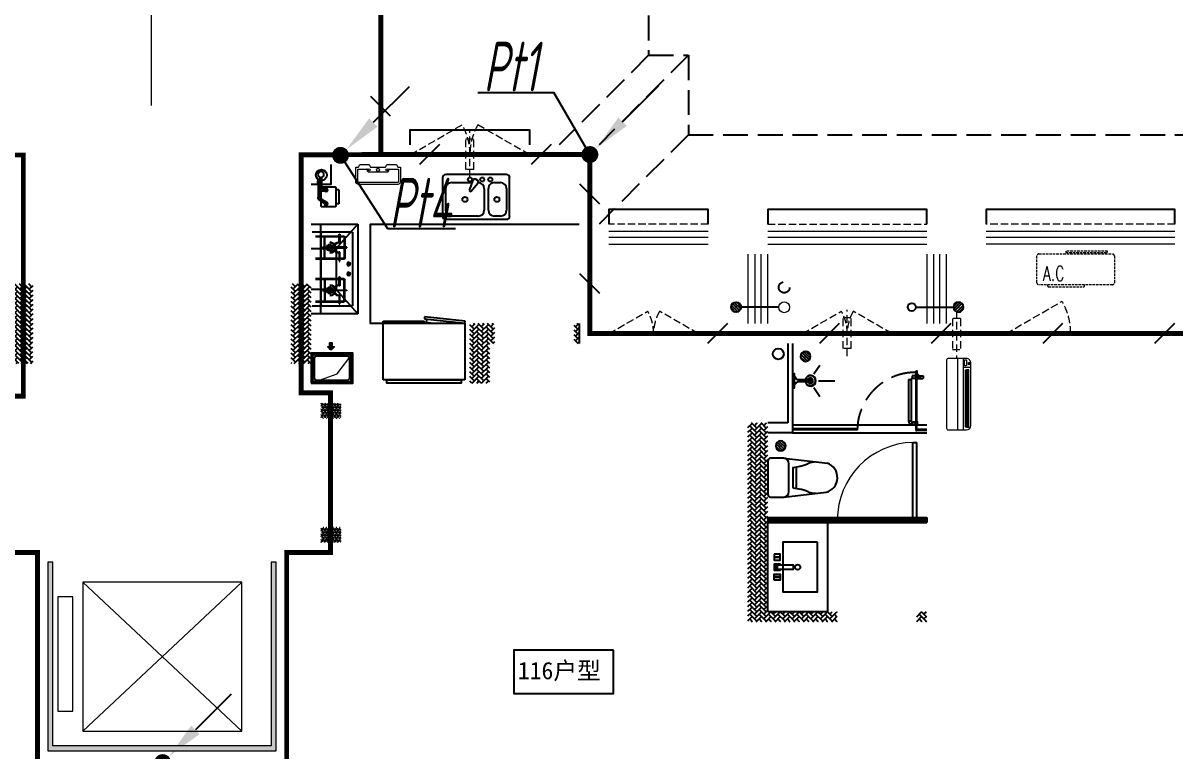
# Model space of a CAD drawing. Extents: x 2803505 to 5851001, y -1372902 to 24339.
# Drawn here: x 3764914 to 3776514, y -770862 to -763538 of the extents above; entities that cross this region are included whole.
import ezdxf
from ezdxf.enums import TextEntityAlignment as Align

# ---------------------------------------------------------------- set-up
doc = ezdxf.new("R2010")
doc.units = 0
doc.header["$LTSCALE"] = 1000
doc.header["$MEASUREMENT"] = 0
for name, pattern in [('CENTER2', [1.125, 0.75, -0.125, 0.125, -0.125]), ('DASH', [0.35, 0.25, -0.1]), ('HIDDEN', [0.375, 0.25, -0.125])]:
    doc.linetypes.add(name, pattern=pattern)
doc.layers.get('0').update_dxf_attribs({"linetype": 'CONTINUOUS'})
for name, color, linetype in [('!!电气', 1, 'CONTINUOUS'), ('AH-FURNITURE', 1, 'CONTINUOUS'), ('CURTWALL', 4, 'CONTINUOUS'), ('DIM-照明', 7, 'CONTINUOUS'), ('IP-bath&kitchen-JOHNSON', 4, 'CONTINUOUS'), ('LVTRY', 252, 'CONTINUOUS'), ('LWIRE', 4, 'CONTINUOUS'), ('P-bath&kitchen-JOHNSON', 4, 'CONTINUOUS'), ('SHTLN', 4, 'CONTINUOUS'), ('VPIPE-中水', 122, 'CONTINUOUS'), ('VPIPE-凝结', 150, 'CONTINUOUS'), ('VPIPE-雨水', 4, 'DASH'), ('WIRE-接地', 2, 'CONTINUOUS'), ('保温', 6, 'CONTINUOUS'), ('卫生间', 6, 'CONTINUOUS'), ('建筑-排气道', 252, 'CONTINUOUS'), ('看线', 185, 'CONTINUOUS')]:
    doc.layers.add(name, color=color, linetype=linetype)
for name, color, linetype, lineweight in [('3.5方案汇报，与郭总、侯月琴确定户型_t8$0$STAIR', 2, 'CONTINUOUS', 18), ('PUB_HATCH', 8, 'CONTINUOUS', 9), ('STAIR', 252, 'CONTINUOUS', 20), ('VPIPE-废水', 31, 'TG_F', 18), ('WINDOW', 146, 'CONTINUOUS', 20), ('填充', 251, 'CONTINUOUS', 5), ('平面-栏杆', 56, 'CONTINUOUS', 15), ('平面-看线', 252, 'CONTINUOUS', 15), ('平面-空调室内机', 176, 'CONTINUOUS', 9), ('平面-空调预留孔', 252, 'CONTINUOUS', 15), ('立面-洞口示意', 252, 'CONTINUOUS', 13)]:
    doc.layers.add(name, color=color, linetype=linetype, lineweight=lineweight)
doc.styles.add('_TCH_DIM', font='SIMPLEX', dxfattribs={"bigfont": 'GBCBIG'})
doc.styles.add('DIM_FONT', font='SIMPLEX', dxfattribs={"width": 0.7, "bigfont": 'GBCBIG'})
doc.styles.add('HZTXT', font='gbeitc.shx', dxfattribs={"width": 0.8, "height": 400, "bigfont": 'hztxt.shx'})
doc.styles.get("Standard").update_dxf_attribs({"font": 'gbenor.shx', "bigfont": 'gbcbig.shx'})
doc.styles.add('TG_LINETYPE', font='SIMPLEX', dxfattribs={"width": 0.8, "height": 3, "bigfont": 'HZTXT'})
doc.styles.add('黑体', font='simhei.ttf')
doc.linetypes.add('TG_F', pattern='A,2,-0.3,["F",TG_LINETYPE,S=0.1,R=0,X=-0.23,Y=-0.15],0', length=2.3)
pattern_1 = [(45, (0, 0), (0, 47.4157523), [100.584, -33.528]), (135, (23.708, 23.708), (3e-15, 47.4157523), [100.584, -33.528])]
pattern_2 = [(90, (0, 0), (-16.49778, 1e-15), [9.525, -19.05]), (210, (0, 0), (8.24889, -14.2874966), [9.525, -19.05]), (150, (6e-16, 9.525), (-8.24889, -14.2874966), [9.525, -19.05])]

# ---------------------------------------------------------------- blocks, each defined once
blk = doc.blocks.new('rtyg7uyhg')
at = {"layer": 'LVTRY'}
for p, q in [((194235, 45489), (193621, 45489)), ((193590, 45458), (193590, 45069)), ((193682, 45407), (193888, 45407)), ((193896, 45430), (193858, 45326)), ((193875, 45316), (193946, 45401)), ((193926, 45440), (193940, 45432)), ((194112, 45407), (194173, 45407)), ((194265, 45069), (194265, 45458)), ((193621, 45131), (193621, 45346)), ((193858, 45326), (193875, 45316)), ((194010, 45346), (194010, 45131)), ((194051, 45131), (194051, 45346)), ((194235, 45346), (194235, 45131)), ((193621, 45039), (194235, 45039)), ((193948, 45069), (193682, 45069)), ((194173, 45069), (194112, 45069))]:
    blk.add_line(p, q, dxfattribs=at)
for centre, radius in [((193866, 45438), 20.5), ((193989, 45438), 20.5), ((194071, 45438), 20.5), ((193815, 45238), 25.6), ((194137, 45238), 25.6)]:
    blk.add_circle(centre, radius, dxfattribs=at)
for centre, radius, start, end in [((193621, 45458), 30.7, 90, 180), ((194235, 45458), 30.7, 360, 90), ((193682, 45346), 61.4, 90, 180), ((193916, 45423), 20.5, 60, 159.4623), ((193930, 45414), 20.5, 320.5377, 60), ((193948, 45346), 61.4, 360, 90), ((194112, 45346), 61.4, 90, 180), ((194173, 45346), 61.4, 360, 90), ((193682, 45131), 61.4, 180, 270), ((193948, 45131), 61.4, 270, 360), ((194112, 45131), 61.4, 180, 270), ((194173, 45131), 61.4, 270, 360), ((193621, 45069), 30.7, 180, 270), ((194235, 45069), 30.7, 270, 360)]:
    blk.add_arc(centre, radius, start, end, dxfattribs=at)
at = {"layer": 'LVTRY', "style": 'DIM_FONT', "width": 0.8, "flags": 9}
for tag in ['YSIZE', 'XSIZE']:
    blk.add_attdef(tag, (193928, 45488), '', height=0.5, rotation=90, dxfattribs=at)
blk = doc.blocks.new('A$C60D053AF')
at = {"layer": 'AH-FURNITURE', "color": 8}
for p, q in [((233, -90), (128, -90)), ((233, -110), (128, -110)), ((193, -71), (328, -71)), ((193, -91), (328, -91)), ((342, -97), (370, -143)), ((356, -83), (384, -129)), ((245, -129), (245, -122)), ((265, -129), (265, -122)), ((255, -281), (255, -251)), ((255, -281), (393, -281)), ((393, -281), (393, -251))]:
    blk.add_line(p, q, dxfattribs=at)
for points in [[(170, -68, 1), (170, -94), (193, -94), (193, -68)], [(234, -251), (414, -251, 0.414214), (424, -241), (424, -111, 0.414214), (414, -101), (234, -101, 0.414214), (224, -111), (224, -241, 0.414214)], [(268, -122), (268, -107, 0.414214), (248, -87), (233, -87), (233, -113), (242, -113), (242, -122)], [(242, -152, 1), (268, -152), (268, -129), (242, -129)], [(384, -161, 1), (402, -143), (386, -127), (368, -145)]]:
    blk.add_lwpolyline(points, format="xyb", close=True, dxfattribs=at)
for centre, radius in [((100, -100), 30), ((255, -152), 15), ((255, -152), 10), ((393, -152), 15), ((393, -152), 10)]:
    blk.add_circle(centre, radius, dxfattribs=at)
for radius in [40, 20]:
    blk.add_arc((328, -111), radius, 45, 90, dxfattribs=at)
blk = doc.blocks.new('A-Kitchen-7')
at = {"layer": 'LVTRY'}
for p, q in [((-519, 780), (-7, 834)), ((-515, 756), (-519, 780)), ((-4, 811), (-515, 756)), ((515, 756), (-515, 756)), ((-515, 756), (-515, 40)), ((-486, 761), (-485, 756)), ((-29, 767), (-112, 756)), ((-29, 767), (-35, 806)), ((-7, 834), (-4, 811)), ((515, 780), (0, 780)), ((0, 756), (0, 780)), ((515, 756), (515, 780)), ((515, 40), (515, 756)), ((-515, 40), (515, 40))]:
    blk.add_line(p, q, dxfattribs=at)
blk.add_lwpolyline([(-469, 40), (-469, 0), (469, 0), (469, 40)], close=True, dxfattribs=at)
blk = doc.blocks.new('FRSDFDGDGDRGDR')
at = {"layer": '平面-空调预留孔', "color": 252}
for p, q in [((699612, 775044), (699612, 775441)), ((699619, 775448), (699746, 775448)), ((699727, 775349), (699740, 775349)), ((699746, 775448), (699746, 775355)), ((699720, 775342), (699720, 775143)), ((699727, 775136), (699740, 775136)), ((699746, 775130), (699746, 775037)), ((699746, 775037), (699619, 775037))]:
    blk.add_line(p, q, dxfattribs=at)
blk.add_lwpolyline([(699766, 775167), (699793, 775154), (699793, 775057), (699766, 775044), (699766, 775018), (699619, 775018, -0.414214), (699593, 775044), (699593, 775441, -0.414214), (699619, 775468), (699766, 775468), (699766, 775441), (699793, 775428), (699793, 775332), (699766, 775318)], format="xyb", close=True, dxfattribs=at)
for centre, radius in [((699740, 775243), 15.8), ((699740, 775332), 10.6), ((699740, 775154), 10.6)]:
    blk.add_circle(centre, radius, dxfattribs=at)
for centre, start, end in [((699619, 775441), 90, 180), ((699727, 775342), 90, 180), ((699740, 775355), 270, 360), ((699727, 775143), 180, 270), ((699740, 775130), 0, 90), ((699619, 775044), 180, 270)]:
    blk.add_arc(centre, 6.6, start, end, dxfattribs=at)
blk = doc.blocks.new('*U153')
h = blk.add_hatch(color=5)
h.set_gradient(color1=(0, 0, 255), rotation=180, tint=1)
h.paths.add_polyline_path([(0, 0), (-6.35, -6.35), (-6.35, -2.159), (-15, -2.159), (-15, 2.159), (-6.35, 2.159), (-6.35, 6.35)])
at = {"color": 0, "linetype": 'Continuous'}
blk.add_lwpolyline([(0, 0), (-6.35, -6.35), (-6.35, -2.159), (-15, -2.159), (-15, 2.159), (-6.35, 2.159), (-6.35, 6.35)], close=True, dxfattribs=at)
blk = doc.blocks.new('GDGDRGDRGRD')
at = {"layer": 'PUB_HATCH'}
blk.add_hatch(color=252, dxfattribs=at).paths.add_polyline_path([(430320, 370174), (430320, 370444), (430180, 370444), (430180, 370429), (430285, 370429), (430305, 370409), (430305, 370209), (430285, 370189), (429965, 370189), (429945, 370209), (429945, 370409), (429965, 370429), (430070, 370429), (430070, 370444), (429930, 370444), (429930, 370174)])
at = {"layer": 'LVTRY', "color": 251}
for p, q in [((430081, 371515), (429865, 371758)), ((430335, 371758), (429865, 371758)), ((429865, 371758), (429865, 370858)), ((430235, 370858), (430235, 371758)), ((430335, 371515), (430081, 371515)), ((430081, 371515), (430081, 371100)), ((429865, 370858), (430081, 371100)), ((430081, 371100), (430335, 371100)), ((429865, 370858), (430335, 370858))]:
    blk.add_line(p, q, dxfattribs=at)
at = {"layer": 'LVTRY'}
for p, q in [((429915, 370948), (429915, 371668)), ((429925, 371678), (430325, 371678)), ((430235, 371668), (430235, 370948)), ((429995, 371628), (429995, 371418)), ((430000, 371628), (430000, 371418)), ((430290, 371638), (430005, 371638)), ((430290, 371633), (430005, 371633)), ((430045, 371658), (430045, 371568)), ((430050, 371658), (430045, 371658)), ((430045, 371568), (430050, 371568)), ((430050, 371568), (430050, 371658)), ((430195, 371418), (430195, 371628)), ((430200, 371418), (430200, 371628)), ((429975, 371526), (430102, 371526)), ((429975, 371521), (429975, 371526)), ((430102, 371521), (429975, 371521)), ((430045, 371388), (430045, 371478)), ((430045, 371478), (430050, 371478)), ((430050, 371478), (430050, 371388)), ((430220, 371526), (430092, 371526)), ((430092, 371526), (430092, 371521)), ((430092, 371521), (430220, 371521)), ((430102, 371526), (430102, 371521)), ((430220, 371521), (430220, 371526)), ((430235, 371100), (430235, 371515)), ((429935, 371358), (429974, 371358)), ((429955, 371339), (429955, 371378)), ((430005, 371413), (430290, 371413)), ((430005, 371408), (430290, 371408)), ((430050, 371388), (430045, 371388)), ((429935, 371258), (429974, 371258)), ((429955, 371239), (429955, 371278)), ((430005, 371208), (430290, 371208)), ((430005, 371203), (430290, 371203)), ((430045, 371228), (430045, 371138)), ((430050, 371228), (430045, 371228)), ((430050, 371138), (430050, 371228)), ((430102, 371096), (429975, 371096)), ((429975, 371096), (429975, 371091)), ((429975, 371091), (430102, 371091)), ((429995, 370988), (429995, 371198)), ((430000, 370988), (430000, 371198)), ((430045, 371138), (430050, 371138)), ((430092, 371091), (430092, 371096)), ((430092, 371096), (430220, 371096)), ((430220, 371091), (430092, 371091)), ((430102, 371091), (430102, 371096)), ((430195, 371198), (430195, 370988)), ((430200, 371198), (430200, 370988)), ((430220, 371096), (430220, 371091)), ((430290, 370983), (430005, 370983)), ((430290, 370978), (430005, 370978)), ((430045, 370958), (430045, 371048)), ((430045, 371048), (430050, 371048)), ((430050, 371048), (430050, 370958)), ((430325, 370938), (429925, 370938)), ((430050, 370958), (430045, 370958))]:
    blk.add_line(p, q, dxfattribs=at)
at = {"layer": 'LVTRY', "color": 252}
for p, q in [((430070, 370429), (430070, 370444)), ((430180, 370429), (430180, 370444))]:
    blk.add_line(p, q, dxfattribs=at)
at = {"layer": 'LVTRY'}
blk.add_lwpolyline([(429609, 370758), (429735, 370758), (429735, 371758), (427635, 371758)], dxfattribs=at)
at = {"layer": 'LVTRY', "color": 252}
for points in [[(430335, 370159), (429915, 370159), (429915, 370459), (430335, 370459)], [(430320, 370174), (429930, 370174), (429930, 370444), (430320, 370444)], [(429965, 370429), (430285, 370429), (430305, 370409), (430305, 370209), (430285, 370189), (429965, 370189), (429945, 370209), (429945, 370409), (429965, 370429)]]:
    blk.add_lwpolyline(points, close=True, dxfattribs=at)
at = {"layer": 'LVTRY'}
for centre, radius in [((430147, 371523), 29.7), ((430147, 371523), 11.7), ((429955, 371358), 17), ((429955, 371258), 17), ((430147, 371093), 29.7), ((430147, 371093), 11.7)]:
    blk.add_circle(centre, radius, dxfattribs=at)
for centre, radius, start, end in [((429925, 371668), 10, 90, 180), ((430225, 371668), 10, 0, 90), ((430005, 371628), 10, 90, 180), ((430005, 371628), 5, 90, 180), ((430047, 371523), 56.7, 2.2742, 87.7258), ((430047, 371523), 52.2, 2.4704, 87.5296), ((430147, 371523), 56.7, 92.2742, 177.7258), ((430147, 371523), 52.2, 92.4704, 177.5296), ((430190, 371628), 10, 0, 90), ((430190, 371628), 5, 0, 90), ((430047, 371523), 56.7, 272.2742, 357.7258), ((430047, 371523), 52.2, 272.4704, 357.5296), ((430147, 371523), 56.7, 182.2742, 267.7258), ((430147, 371523), 52.2, 182.4704, 267.5296), ((430005, 371418), 10, 180, 270), ((430005, 371418), 5, 180, 270), ((430190, 371418), 5, 270, 0), ((430190, 371418), 10, 270, 0), ((430005, 371198), 10, 90, 180), ((430005, 371198), 5, 90, 180), ((430190, 371198), 10, 0, 90), ((430190, 371198), 5, 0, 90), ((430047, 371093), 56.7, 2.2742, 87.7258), ((430047, 371093), 52.2, 2.4704, 87.5296), ((430047, 371093), 56.7, 272.2742, 357.7258), ((430047, 371093), 52.2, 272.4704, 357.5296), ((430147, 371093), 56.7, 92.2742, 177.7258), ((430147, 371093), 56.7, 182.2742, 267.7258), ((430147, 371093), 52.2, 92.4704, 177.5296), ((430147, 371093), 52.2, 182.4704, 267.5296), ((430005, 370988), 10, 180, 270), ((430005, 370988), 5, 180, 270), ((430190, 370988), 5, 270, 0), ((430190, 370988), 10, 270, 0), ((429925, 370948), 10, 180, 270), ((430225, 370948), 10, 270, 0)]:
    blk.add_arc(centre, radius, start, end, dxfattribs=at)
at = {"layer": '立面-洞口示意', "color": 252}
blk.add_lwpolyline([(430335, 370159), (430071, 370253), (429915, 370459)], dxfattribs=at)
at = {"xscale": -1}
blk.add_blockref('rtyg7uyhg', (622600, 326770), dxfattribs=at)
at = {"xscale": -1, "rotation": 270}
blk.add_blockref('FRSDFDGDGDRGDR', (-345583, -327434), dxfattribs=at)
at = {"rotation": 270}
blk.add_blockref('A$C60D053AF', (430335, 372358), dxfattribs=at)
at = {"layer": 'LVTRY', "color": 1, "extrusion": (0, 0, -1), "xscale": -0.7999999999883585, "yscale": 0.7999999999883585, "zscale": -0.7999999999883585}
blk.add_blockref('A-Kitchen-7', (-429197, 370159), dxfattribs=at)
at = {"layer": '建筑-排气道', "xscale": -5, "yscale": 5, "zscale": 5, "rotation": 90}
blk.add_blockref('*U153', (430135, 370491), dxfattribs=at)
blk = doc.blocks.new('GDFGDGRD')
at = {"layer": '保温', "linetype": 'ByBlock', "ltscale": 10}
h = blk.add_hatch(dxfattribs=at)
h.set_pattern_fill('AR-HBONE', color=251, scale=55)
h.set_pattern_definition(pattern_1)
h.paths.add_polyline_path([(431617, 372624), (431817, 372624), (431817, 373424), (431617, 373424)])
h = blk.add_hatch(dxfattribs=at)
h.set_pattern_fill('AR-HBONE', color=251, scale=55)
h.set_pattern_definition(pattern_1)
h.paths.add_polyline_path([(434617, 372624), (434417, 372624), (434416, 373424), (434616, 373424)])
h = blk.add_hatch(dxfattribs=at)
h.set_pattern_fill('AR-HBONE', color=251, scale=55)
h.set_pattern_definition(pattern_1)
h.paths.add_polyline_path([(428967, 372824), (428967, 373024), (428917, 373024), (428917, 372824)])
h = blk.add_hatch(dxfattribs=at)
h.set_pattern_fill('AR-HBONE', color=251, scale=55)
h.set_pattern_definition(pattern_1)
h.paths.add_polyline_path([(429817, 372824), (429817, 373024), (429767, 373024), (429767, 372824)])
h = blk.add_hatch(dxfattribs=at)
h.set_pattern_fill('AR-HBONE', color=251, scale=55)
h.set_pattern_definition(pattern_1)
h.paths.add_polyline_path([(430018, 372424), (430017, 373024), (429817, 373024), (429818, 372424)])
at = {"layer": '保温', "linetype": 'Continuous', "ltscale": 10}
h = blk.add_hatch(dxfattribs=at)
h.set_pattern_fill('HEX', color=251, scale=10, angle=90, style=0)
h.set_pattern_definition(pattern_2)
h.paths.add_polyline_path([(431317, 372074), (431517, 372074), (431517, 372224), (431317, 372224)])
at = {"layer": '保温', "linetype": 'ByBlock', "ltscale": 10}
h = blk.add_hatch(dxfattribs=at)
h.set_pattern_fill('AR-HBONE', color=251, scale=55)
h.set_pattern_definition(pattern_1)
h.paths.add_polyline_path([(427217, 370024), (427217, 372024), (427017, 372024), (427017, 370024)])
at = {"layer": '保温', "linetype": 'Continuous', "ltscale": 10}
h = blk.add_hatch(dxfattribs=at)
h.set_pattern_fill('HEX', color=251, scale=10, angle=90, style=0)
h.set_pattern_definition(pattern_2)
h.paths.add_polyline_path([(431317, 370824), (431517, 370824), (431517, 370974), (431317, 370974)])
at = {"layer": '保温', "linetype": 'ByBlock', "ltscale": 10}
h = blk.add_hatch(dxfattribs=at)
h.set_pattern_fill('AR-HBONE', color=251, scale=55)
h.set_pattern_definition(pattern_1)
h.paths.add_polyline_path([(425517, 370024), (425517, 370124), (425417, 370124), (425417, 370024)])
h = blk.add_hatch(dxfattribs=at)
h.set_pattern_fill('AR-HBONE', color=251, scale=55)
h.set_pattern_definition(pattern_1)
h.paths.add_polyline_path([(427017, 370024), (427017, 370124), (426317, 370124), (426317, 370024)])
at = {"layer": '保温', "color": 251, "linetype": 'ByBlock', "ltscale": 10}
blk.add_line((428917, 373024), (428917, 372824), dxfattribs=at)
blk = doc.blocks.new('A$C001338C2')
at = {"color": 8}
for p, q in [((845, 304), (55, 304)), ((109, 215), (109, 304)), ((0, 249), (0, 22)), ((900, 22), (900, 249)), ((22, 0), (878, 0))]:
    blk.add_line(p, q, dxfattribs=at)
at = {"color": 8, "lineweight": 5}
for p, q in [((900, 215), (0, 215)), ((865, 279), (144, 279)), ((144, 279), (144, 266)), ((387, 279), (144, 279)), ((144, 279), (144, 253)), ((144, 266), (865, 266)), ((144, 240), (144, 253)), ((144, 253), (865, 253)), ((865, 240), (144, 240)), ((387, 240), (387, 279)), ((622, 240), (387, 240)), ((865, 279), (622, 279)), ((622, 279), (622, 240)), ((865, 253), (865, 279)), ((865, 266), (865, 240)), ((900, 143), (0, 143))]:
    blk.add_line(p, q, dxfattribs=at)
at = {"color": 8}
for points in [[(89, 226), (22, 226, -0.414214), (17, 232), (17, 243, -0.414214), (22, 249), (89, 249, -0.414214), (95, 243), (95, 232, -0.414214)], [(73, 275), (57, 275, -0.414214), (51, 281), (51, 283, -0.414214), (57, 289), (73, 289, -0.414214), (79, 283), (79, 281, -0.414214)]]:
    blk.add_lwpolyline(points, format="xyb", close=True, dxfattribs=at)
for centre, radius, start, end in [((55, 249), 55, 90, 180), ((845, 249), 55, 360, 90), ((22, 22), 22, 180, 270), ((878, 22), 22, 270, 360)]:
    blk.add_arc(centre, radius, start, end, dxfattribs=at)
blk = doc.blocks.new('dongkong')
at = {"layer": '平面-空调预留孔', "color": 8, "linetype": 'HIDDEN', "ltscale": 0.3}
for p, q in [((-603796, 210900), (-603796, 210431)), ((-603836, 210821), (-603836, 210511)), ((-603836, 210821), (-603756, 210821)), ((-603756, 210821), (-603756, 210511))]:
    blk.add_line(p, q, dxfattribs=at)
blk.add_lwpolyline([(-603756, 210511), (-603836, 210511)], dxfattribs=at)
blk = doc.blocks.new('$lvtry$00000171')
for p, q in [((-74, 11), (-11, 74)), ((-70, -27), (27, 70)), ((-53, -53), (53, 53)), ((-27, -70), (70, 27)), ((11, -74), (74, -11))]:
    blk.add_line(p, q)
blk.add_circle((0, 0), 75)
blk.add_point((0, 0))
blk = doc.blocks.new('DSGDFGF')
blk.add_hatch(color=252).paths.add_polyline_path([(677792, 343576), (677791, 343579), (677783, 343575), (677784, 343572)])
at = {"color": 252}
for p, q in [((677781, 343575), (677793, 343580)), ((677782, 343575), (677782, 343575)), ((677782, 343575), (677784, 343572)), ((677793, 343568), (677782, 343568)), ((677793, 343567), (677782, 343567)), ((677782, 343567), (677782, 343547)), ((677782, 343559), (677784, 343558)), ((677784, 343558), (677782, 343558)), ((677784, 343572), (677793, 343576)), ((677787, 343578), (677787, 343539)), ((677791, 343579), (677793, 343580)), ((677791, 343579), (677793, 343576)), ((677793, 343559), (677791, 343558)), ((677791, 343558), (677793, 343558)), ((677792, 343567), (677792, 343545)), ((676415, 342776), (676373, 342818)), ((676441, 342779), (676376, 342844)), ((676458, 342790), (676387, 342861)), ((676469, 342807), (676404, 342872)), ((676472, 342832), (676429, 342875)), ((677752, 342860), (677792, 342860)), ((677752, 342080), (677752, 342860)), ((677792, 342080), (677792, 342860)), ((676292, 342675), (676292, 342335)), ((676452, 342700), (676317, 342700)), ((676452, 342700), (676892, 342650)), ((676505, 342363), (676505, 342647)), ((676544, 342608), (676622, 342622)), ((676544, 342608), (676544, 342402)), ((676576, 342614), (676576, 342396)), ((676452, 342310), (676879, 342359)), ((676544, 342402), (676622, 342388)), ((676317, 342310), (676452, 342310)), ((677792, 342080), (677752, 342080))]:
    blk.add_line(p, q, dxfattribs=at)
for points in [[(676792, 341855), (676442, 341855), (676442, 341356), (676792, 341356)], [(676357, 341735), (676357, 341675), (676417, 341675), (676417, 341735)], [(676412, 341708), (676412, 341702), (676362, 341702), (676362, 341708)], [(676387, 341585), (676387, 341625), (676367, 341625), (676367, 341585)], [(676387, 341625), (676387, 341585), (676552, 341585), (676552, 341625)], [(676357, 341475), (676357, 341535), (676417, 341535), (676417, 341475)], [(676412, 341502), (676412, 341508), (676362, 341508), (676362, 341502)]]:
    blk.add_lwpolyline(points, close=True, dxfattribs=at)
blk.add_lwpolyline([(676417, 341625), (676417, 341635), (676357, 341635), (676357, 341575), (676417, 341575), (676417, 341585)], dxfattribs=at)
blk.add_circle((676593, 341605), 26, dxfattribs=at)
for centre, radius, start, end in [((677781, 343574), 1, 111.5266, 175.7652), ((677801, 343574), 20.5, 177.9915, 196.9003), ((677793, 343562), 13.5, 155.1524, 208.9779), ((677782, 343574), 0.5, 112.733, 178.0542), ((677801, 343574), 19.5, 177.4658, 196.2484), ((677796, 343562), 14.6, 161.8973, 193.7147), ((677791, 343560), 9.42, 188.0154, 204.2283), ((677782, 343556), 0.5, 208.9779, 24.2283), ((677816, 343571), 24, 160.7609, 187.0487), ((677781, 343561), 11.7, 335.4186, 349.5177), ((677792, 343555), 0.5, 155.4186, 330.1502), ((677793, 343579), 0.5, 340.7609, 112.533), ((677793, 343579), 1.17, 340.0401, 112.533), ((677814, 343571), 20.6, 160.0401, 190.8473), ((677781, 343562), 13.4, 330.1502, 25.0815), ((677781, 343562), 12.4, 343.9451, 21.3478), ((676317, 342675), 25, 90, 180), ((676452, 342647), 53.3, 0, 90), ((676566, 342910), 294, 278.5172, 296.4631), ((676779, 342439), 224, 90, 111.4798), ((676840, 342506), 153, 285.0773, 70.1181), ((676317, 342335), 25, 180, 270), ((676452, 342363), 53.3, 270, 0), ((676566, 342100), 294, 63.5369, 81.4828), ((676779, 342572), 224, 248.5202, 270)]:
    blk.add_arc(centre, radius, start, end, dxfattribs=at)
at = {"color": 252, "lineweight": 13}
blk.add_arc((677772, 342080), 780, 91.4693, 180, dxfattribs=at)
at = {"color": 252, "extrusion": (0, 0, -1)}
blk.add_ellipse((676422, 342825), major_axis=(-35.4, 35.4), ratio=1, start_param=5.497787, end_param=11.780972, dxfattribs=at)
at = {"color": 252}
blk.add_open_spline([(677782, 343547), (677783, 343546), (677785, 343545), (677788, 343549), (677791, 343547), (677792, 343545)], degree=3, knots=[0, 0, 0, 0, 3.066329, 6.218313, 11.124135, 11.124135, 11.124135, 11.124135], dxfattribs=at)
blk.add_point((676422, 342825), dxfattribs=at)
at = {"layer": 'CURTWALL', "color": 252}
for p, q in [((676292, 342105), (677892, 342105)), ((676292, 342105), (676292, 342055)), ((676292, 342089), (677892, 342089)), ((677892, 342105), (677892, 342055)), ((676292, 342072), (677892, 342072)), ((676292, 342055), (677892, 342055))]:
    blk.add_line(p, q, dxfattribs=at)
at = {"layer": 'IP-bath&kitchen-JOHNSON', "color": 252}
for p, q in [((676492, 343855), (676492, 343055)), ((676542, 343855), (676542, 342955)), ((676755, 343549), (676817, 343638)), ((676542, 343554), (676542, 343407)), ((676716, 343491), (676592, 343491)), ((676804, 343480), (676967, 343480)), ((676716, 343470), (676592, 343470)), ((676756, 343412), (676817, 343323)), ((676492, 343055), (676292, 343055)), ((676542, 343035), (677892, 343035)), ((676542, 342955), (676292, 342955)), ((676542, 343000), (677192, 343000)), ((676542, 342990), (677192, 342990)), ((676542, 342955), (677892, 342955)), ((677192, 342990), (677192, 343000)), ((677892, 342990), (677792, 342990)), ((677792, 342980), (677792, 342990)), ((677892, 342980), (677792, 342980))]:
    blk.add_line(p, q, dxfattribs=at)
blk.add_lwpolyline([(676542, 343554), (676558, 343554), (676558, 343407), (676542, 343407)], dxfattribs=at)
for points in [[(676573, 343507, 0.364142), (676558, 343518, 0.020495)], [(676592, 343491, -0.21439), (676573, 343507, -7.649644)], [(676573, 343454, -0.364142), (676558, 343443, -0.020495)], [(676592, 343470, 0.214893), (676573, 343454, 7.649644)]]:
    blk.add_lwpolyline(points, format="xyb", dxfattribs=at)
blk.add_arc((676716, 343480), 10.5, 270.0085, 90.0085, dxfattribs=at)
for centre, major_axis, ratio, start_param, end_param in [((676724, 343480), (0, 53.6), 0.987577, 1.76809, 7.656688), ((676721, 343480), (0, -51), 0.990052, -1.36297, 4.504563), ((676720, 343480), (0, -26.8), 0.994812, -1.167677, 4.309269), ((676707, 343493), (-1.43, 0), 0.85, 4.712389, 10.995574), ((676732, 343493), (-1.43, 0), 0.85, 4.712389, 10.995574), ((676707, 343468), (-1.43, 0), 0.85, -1.570796, 4.712389), ((676732, 343468), (-1.43, 0), 0.85, 4.712389, 10.995574)]:
    blk.add_ellipse(centre, major_axis=major_axis, ratio=ratio, start_param=start_param, end_param=end_param, dxfattribs=at)
at = {"layer": 'LVTRY', "color": 252}
for p, q in [((676292, 341155), (676292, 342055)), ((676292, 342055), (676892, 342055)), ((676892, 342055), (676892, 341155)), ((676892, 341155), (676292, 341155))]:
    blk.add_line(p, q, dxfattribs=at)
at = {"layer": 'P-bath&kitchen-JOHNSON', "color": 252}
for p, q in [((677709, 343494), (677709, 343078)), ((677709, 343494), (677735, 343494)), ((677735, 343494), (677735, 343078)), ((677745, 343529), (677745, 343504)), ((677777, 343529), (677745, 343529)), ((677777, 343504), (677745, 343504)), ((677792, 343567), (677782, 343567)), ((677782, 343567), (677782, 342980)), ((677782, 343542), (677789, 343542)), ((677782, 343512), (677782, 343542)), ((677782, 343512), (677789, 343512)), ((677785, 343542), (677787, 343540)), ((677785, 343523), (677785, 343542)), ((677785, 343531), (677785, 343512)), ((677785, 343512), (677787, 343515)), ((677787, 343525), (677787, 343540)), ((677787, 343525), (677787, 343515)), ((677789, 343542), (677790, 343541)), ((677789, 343540), (677789, 343542)), ((677789, 343515), (677789, 343512)), ((677789, 343512), (677790, 343514)), ((677790, 343540), (677790, 343541)), ((677790, 343515), (677790, 343514)), ((677792, 342980), (677792, 343567)), ((677799, 343529), (677853, 343529)), ((677799, 343504), (677853, 343504)), ((677804, 343542), (677807, 343542)), ((677804, 343542), (677804, 343512)), ((677804, 343512), (677807, 343512)), ((677807, 343542), (677809, 343540)), ((677807, 343542), (677807, 343525)), ((677807, 343512), (677807, 343530)), ((677807, 343512), (677809, 343515)), ((677809, 343515), (677809, 343540)), ((677830, 343504), (677830, 343529)), ((677709, 343078), (677735, 343078)), ((677745, 343042), (677745, 343068)), ((677745, 343068), (677777, 343068)), ((677745, 343042), (677777, 343042)), ((677779, 343070), (677777, 343068)), ((677777, 343068), (677777, 343042)), ((677779, 343040), (677777, 343042)), ((677779, 343070), (677779, 343040)), ((677782, 343070), (677779, 343070)), ((677782, 343040), (677779, 343040)), ((677782, 343070), (677782, 343040)), ((677793, 343070), (677796, 343070)), ((677793, 343040), (677793, 343070)), ((677793, 343040), (677796, 343040)), ((677796, 343040), (677796, 343070)), ((677796, 343070), (677798, 343068)), ((677798, 343042), (677798, 343068)), ((677782, 342980), (677792, 342980))]:
    blk.add_line(p, q, dxfattribs=at)
at = {"layer": 'P-bath&kitchen-JOHNSON', "color": 252, "linetype": 'DASH'}
blk.add_arc((677779, 342978), 586, 89.7967, 179.3922, dxfattribs=at)
at = {"layer": 'P-bath&kitchen-JOHNSON', "color": 252}
blk.add_arc((677845, 343517), 15.3, 304.053, 55.9616, dxfattribs=at)
for centre, major_axis, start_param, end_param in [((677745, 343494), (0, 10.4), 0, 1.570796), ((677745, 343078), (0, 35.7), 1.570796, 3.141593), ((677745, 343078), (0, 10.4), 1.570796, 3.141593)]:
    blk.add_ellipse(centre, major_axis=major_axis, ratio=1, start_param=start_param, end_param=end_param, dxfattribs=at)
at = {"layer": 'LVTRY', "color": 252, "xscale": -0.6666666667107826, "yscale": 0.6666666667107826}
blk.add_blockref('$lvtry$00000171', (676672, 343725), dxfattribs=at)
blk = doc.blocks.new('A$C148B7D8E')
at = {"layer": '卫生间', "color": 252, "linetype": 'DASH'}
for p, q in [((7300, 10800), (8200, 9900)), ((7700, 10800), (8600, 9900)), ((7300, 10000), (8200, 9100))]:
    blk.add_line(p, q, dxfattribs=at)
blk.add_lwpolyline([(16100, 14000), (16100, 15400), (7700, 15400), (7700, 10800), (7300, 10800), (7300, 10000), (900, 10000), (900, 9000), (-900, 9000), (-900, -900), (1750, -900), (1750, -2100), (23450, -2100), (23450, -900), (25100, -900)], dxfattribs=at)
blk = doc.blocks.new('rtyryrtyeeretee')
at = {"layer": '平面-空调预留孔', "color": 252, "linetype": 'DASH', "ltscale": 0.1}
for p, q in [((669749, 343882), (669749, 343872)), ((669759, 343862), (670112, 343862)), ((670122, 343872), (670122, 343882))]:
    blk.add_line(p, q, dxfattribs=at)
blk.add_lwpolyline([(670402, 343882), (669662, 343882, -0.414214), (669642, 343902), (669642, 344172, -0.414214), (669662, 344192), (670402, 344192, -0.414214), (670422, 344172), (670422, 343902, -0.414214)], format="xyb", close=True, dxfattribs=at)
blk.add_lwpolyline([(670353, 344221), (669933, 344221), (669933, 344206), (670353, 344206)], close=True, dxfattribs=at)
for centre, start, end in [((669759, 343872), 180, 270), ((670112, 343872), 270, 0)]:
    blk.add_arc(centre, 10, start, end, dxfattribs=at)
at = {"layer": '平面-空调预留孔', "color": 252, "linetype": 'DASH', "ltscale": 0.1, "style": '_TCH_DIM', "width": 0.705882}
blk.add_text('A.C', height=146.9, dxfattribs=at).set_placement((669701, 343922))
blk = doc.blocks.new('A$C66B635E3')
at = {"layer": '填充'}
h = blk.add_hatch(dxfattribs=at)
h.set_pattern_fill('隔热材料02', color=252, scale=100, style=0)
h.set_pattern_definition([(0, (-1161708.397, -603838.63), (0, 50), []), (0, (-1161708.397, -603821.964), (0, 50), []), (270, (-1161664.656, -603813.333), (50, -9e-15), [5.01775, -44.98225]), (270, (-1161702.115, -603813.333), (50, -9e-15), [5.01775, -44.98225]), (90, (-1161676.603, -603847.26), (-50, 3e-15), [5.01775, -44.98225]), (90, (-1161690.17, -603847.26), (-50, 3e-15), [5.01775, -44.98225]), (180, (-1161658.373, -603855.3), (-6e-15, -50), [50.02425, 0.02425]), (135, (-1161672.33, -603852.79), (3e-15, 49.99987405), [4.268, -66.44275]), (116.56505, (-1161625.348, -603849.77), (0.00011283, 49.99993342), [2.805, -108.9985]), (116.56505, (-1161675.348, -603849.77), (0.00011283, 49.99993342), [2.805, -108.9985]), (153.43495, (-1161617.313, -603855.298), (-0.0001128, 49.9999334), [5.61, -106.1935]), (153.43495, (-1161667.313, -603855.298), (-0.0001128, 49.9999334), [5.61, -106.1935]), (63.43495, (-1161626.603, -603842.244), (-0.00011283, 49.99993342), [26.714, -85.0895]), (63.43495, (-1161676.603, -603842.244), (-0.00011283, 49.99993342), [26.714, -85.0895]), (116.56505, (-1161614.656, -603813.333), (0.00011283, 49.99993342), [2.805, -108.9985]), (116.56505, (-1161664.656, -603813.333), (0.00011283, 49.99993342), [2.805, -108.9985]), (135, (-1161665.91, -603810.824), (3e-15, 49.99987405), [4.268, -66.44275]), (153.43495, (-1161618.93, -603807.806), (-0.0001128, 49.9999334), [5.61, -106.1935]), (153.43495, (-1161668.93, -603807.806), (-0.0001128, 49.9999334), [5.61, -106.1935]), (45, (-1161700.86, -603810.824), (0, 49.99987405), [4.268, -66.44275]), (63.43495, (-1161652.115, -603813.333), (-0.00011283, 49.99993342), [2.805, -108.9985]), (63.43495, (-1161702.115, -603813.333), (-0.00011283, 49.99993342), [2.805, -108.9985]), (26.56505, (-1161647.842, -603807.806), (0.0001128, 49.9999334), [5.61, -106.1935]), (26.56505, (-1161697.842, -603807.806), (0.0001128, 49.9999334), [5.61, -106.1935]), (116.56505, (-1161640.168, -603842.244), (0.00011283, 49.99993342), [26.714, -85.0895]), (116.56505, (-1161690.168, -603842.244), (0.00011283, 49.99993342), [26.714, -85.0895]), (45, (-1161694.44, -603852.79), (0, 49.99987405), [4.268, -66.44275]), (63.43495, (-1161641.422, -603849.77), (-0.00011283, 49.99993342), [2.805, -108.9985]), (63.43495, (-1161691.422, -603849.77), (-0.00011283, 49.99993342), [2.805, -108.9985]), (26.56505, (-1161649.46, -603855.298), (0.0001128, 49.9999334), [5.61, -106.1935]), (26.56505, (-1161699.46, -603855.298), (0.0001128, 49.9999334), [5.61, -106.1935])])
h.paths.add_polyline_path([(36400, 6800), (36350, 6800), (36350, 4900), (38650, 4900), (38650, 6800), (38600, 6800), (38600, 4950), (36400, 4950)])
at = {"color": 252}
blk.add_lwpolyline([(42047, 5913), (41041, 5913), (41041, 5477), (42047, 5477)], close=True, dxfattribs=at)
at = {"layer": '3.5方案汇报，与郭总、侯月琴确定户型_t8$0$STAIR', "color": 252}
for p, q in [((36702, 6600), (38302, 5100)), ((38302, 6600), (36702, 5100))]:
    blk.add_line(p, q, dxfattribs=at)
for points in [[(38302, 5100), (38302, 6600), (36702, 6600), (36702, 5100)], [(36602, 5300), (36602, 6450), (36452, 6450), (36452, 5300)]]:
    blk.add_lwpolyline(points, close=True, dxfattribs=at)
at = {"layer": 'IP-bath&kitchen-JOHNSON', "color": 252}
blk.add_lwpolyline([(39200, 10800), (39200, 10600), (39000, 10600)], dxfattribs=at)
at = {"layer": 'STAIR', "color": 252}
blk.add_line((37390, 13100), (37390, 11394), dxfattribs=at)
at = {"layer": 'VPIPE-中水', "color": 252, "linetype": 'Continuous'}
for centre in [(39105, 10695), (43705, 8895)]:
    blk.add_circle(centre, 55, dxfattribs=at)
at = {"layer": 'VPIPE-凝结', "color": 252, "ltscale": 0.1}
for p, q in [((43710, 9366), (43330, 9366)), ((45090, 9366), (45470, 9366))]:
    blk.add_line(p, q, dxfattribs=at)
at = {"layer": 'VPIPE-凝结', "color": 252}
blk.add_circle((45050, 9366), 40, dxfattribs=at)
at = {"layer": 'VPIPE-废水', "color": 252}
blk.add_circle((43765, 9365), 55, dxfattribs=at)
at = {"layer": 'VPIPE-雨水', "color": 252}
blk.add_circle((43765, 9565), 55, dxfattribs=at)
at = {"layer": 'WINDOW', "color": 252, "linetype": 'DASH', "ltscale": 0.3}
for points in [[(40002, 10900), (40521, 11200, -0.131652), (40602, 10900)], [(41200, 10900), (40680, 11200, 0.131652), (40600, 10900)], [(46000, 9100), (46563, 9425, -0.131485), (46650, 9100)], [(42000, 9100), (42390, 9325, -0.131605), (42450, 9100)], [(42900, 9100), (42510, 9325, 0.131605), (42450, 9100)], [(43950, 9100), (44340, 9325, -0.131605), (44400, 9100)], [(44850, 9100), (44460, 9325, 0.131605), (44400, 9100)]]:
    blk.add_lwpolyline(points, format="xyb", dxfattribs=at)
at = {"layer": '填充', "color": 252}
blk.add_lwpolyline([(36400, 6800), (36350, 6800), (36350, 4900), (38650, 4900), (38650, 6800), (38600, 6800), (38600, 4950), (36400, 4950)], close=True, dxfattribs=at)
at = {"layer": '平面-栏杆', "color": 252}
for points in [[(42000, 10130), (43000, 10130)], [(43600, 10130), (45200, 10130)], [(45800, 10130), (47700, 10130)], [(42000, 10070), (43000, 10070)], [(43600, 10070), (45200, 10070)], [(45800, 10070), (47700, 10070)], [(43470, 9900), (43470, 9200)], [(43530, 9900), (43530, 9200)], [(45270, 9900), (45270, 9200)], [(45330, 9900), (45330, 9200)]]:
    blk.add_lwpolyline(points, dxfattribs=at)
at = {"layer": '平面-看线', "color": 252}
for p, q in [((43600, 9200), (43600, 9900)), ((45400, 9200), (45400, 9900))]:
    blk.add_line(p, q, dxfattribs=at)
at = {"layer": '平面-看线', "color": 252, "linetype": 'DASH', "ltscale": 0.3}
for points in [[(43000, 10200), (42000, 10200)], [(43600, 10200), (45200, 10200)], [(47700, 10200), (45800, 10200)]]:
    blk.add_lwpolyline(points, dxfattribs=at)
at = {"layer": '平面-看线', "color": 252}
for points in [[(42000, 10000), (43000, 10000)], [(43600, 10000), (45200, 10000)], [(47700, 10000), (45800, 10000)], [(43400, 9900), (43400, 9200)], [(45200, 9900), (45200, 9200)]]:
    blk.add_lwpolyline(points, dxfattribs=at)
at = {"layer": '看线', "color": 252, "ltscale": 0.5}
for points in [[(40000, 11000), (40000, 11150), (41200, 11150), (41200, 11000)], [(43000, 10200), (43000, 10350), (42000, 10350), (42000, 10200)], [(45200, 10200), (45200, 10350), (43600, 10350), (43600, 10200)], [(47700, 10200), (47700, 10350), (45800, 10350), (45800, 10200)]]:
    blk.add_lwpolyline(points, dxfattribs=at)
at = {"color": 252, "xscale": -1}
for name, p in [('A$C148B7D8E', (50100, 1100)), ('GDGDRGDRGRD', (469335, -361558)), ('GDFGDGRD', (470617, -363824))]:
    blk.add_blockref(name, p, dxfattribs=at)
at = {"color": 252}
for name, p in [('rtyryrtyeeretee', (-623332, -334291)), ('DSGDFGF', (-632692, -334855))]:
    blk.add_blockref(name, p, dxfattribs=at)
at = {"layer": 'LVTRY', "color": 252, "yscale": 0.6666666667107825}
for p, xscale, rotation in [((43280, 9366), 0.6666666667107825, 269.9999999939778), ((45520, 9366), -0.6666666667107825, 90.00000000602213)]:
    blk.add_blockref('$lvtry$00000171', p, dxfattribs=dict(at, xscale=xscale, rotation=rotation))
at = {"layer": '平面-空调室内机', "color": 252, "ltscale": 0.3, "rotation": 180}
for p in [(-563196, 221571), (-559396, 219771)]:
    blk.add_blockref('dongkong', p, dxfattribs=at)
at = {"layer": '平面-空调室内机', "color": 252, "ltscale": 0.3, "xscale": -1}
blk.add_blockref('dongkong', (-558296, -201571), dxfattribs=at)
at = {"layer": '平面-空调预留孔', "color": 252, "xscale": 0.8000000000465648, "yscale": 0.8000000000465648, "zscale": 0.8000000000465648, "rotation": 270.0000002334302}
blk.add_blockref('A$C001338C2', (45400, 8850), dxfattribs=at)
at = {"color": 252, "style": '黑体'}
blk.add_text('116户型', height=175, dxfattribs=at).set_placement((41083, 5621))
blk = doc.blocks.new('$TelecSys$00000008')
blk.add_line((0.4, 0.4), (-0.4, -0.4))
blk = doc.blocks.new('$TelecSys$00000078')
for p, q in [((1.15, 1.15), (0.55, 0.55)), ((0.104, 0.104), (0.104, 0.104)), ((-0.104, -0.104), (-0.104, -0.104))]:
    blk.add_line(p, q)
at = {"const_width": 0.142}
blk.add_lwpolyline([(-0.071, 0, 1), (0.071, 0, 1)], format="xyb", close=True, dxfattribs=at)
blk.add_solid([(0.62, 0.48), (0.48, 0.62), (0.1, 0.1)])
at = {"width": 0.8, "flags": 9}
blk.add_attdef('A', (0, 0), '', height=0.00002, dxfattribs=at)

msp = doc.modelspace()

# ---------------------------------------------------------------- linework, layer by layer
at = {"layer": 'DIM-照明', "color": 7, "ltscale": 0.8}
for p, q in [((3769493.6, -764237), (3770258.9, -764237)), ((3770621.4, -764861), (3770258.9, -764237)), ((3768111, -764869), (3768582.1, -765606.4)), ((3768582.1, -765606.4), (3769268.1, -765606.4))]:
    msp.add_line(p, q, dxfattribs=at)
at = {"layer": 'WIRE-接地', "color": 2, "linetype": 'CENTER2', "const_width": 50}
for points in [[(3763815.2, -760266.7), (3770216, -760266.7), (3770216, -762764.5), (3768515.5, -762764.5), (3768515.5, -764861), (3770621.4, -764861)], [(3770621.4, -764861), (3770621.4, -765659.2), (3770621.4, -766661.6), (3778818.5, -766661.6), (3778818.5, -774564.2), (3776114.3, -774564.2), (3776114.3, -773973), (3769513.2, -773973), (3769513.2, -775170.7), (3768770.1, -775170.7), (3768770.1, -775767.3), (3763865.8, -775767.3)], [(3764112.1, -764865.5), (3764916.4, -764865.5), (3764916.4, -767293), (3764616.9, -767293), (3764616.9, -768865.8), (3765058.9, -768865.8), (3765058.9, -770969.7), (3767568.2, -770969.7), (3767568.2, -768864.6), (3768009.1, -768864.6), (3768009.1, -767258.3), (3767714.4, -767258.3), (3767714.4, -764863.3), (3768508.5, -764861.4)]]:
    msp.add_lwpolyline(points, dxfattribs=at)

# ---------------------------------------------------------------- block references
at = {"layer": '!!电气'}
msp.add_blockref('A$C66B635E3', (3728813.6, -775762.1), dxfattribs=at)
at = {"layer": 'LWIRE', "color": 4, "xscale": 600, "yscale": 600, "zscale": 600}
for p in [(3768111, -764869), (3766319.9, -770979.6)]:
    msp.add_blockref('$TelecSys$00000078', p, dxfattribs=at)
at = {"layer": 'LWIRE', "color": 2, "xscale": 600, "yscale": 600, "zscale": 600}
msp.add_blockref('$TelecSys$00000078', (3770621.4, -764861), dxfattribs=at)
at = {"layer": 'SHTLN', "color": 2, "xscale": 250, "yscale": 250, "zscale": 250, "rotation": 270}
for p in [(3768515.5, -764375.2), (3770621.4, -765260.1), (3770621.4, -766160.4)]:
    msp.add_blockref('$TelecSys$00000008', p, dxfattribs=at)
at = {"layer": 'SHTLN', "color": 2, "xscale": 250, "yscale": 250, "zscale": 250}
for p in [(3769006, -764861), (3770131, -764861), (3771907.4, -766661.6), (3773032.4, -766661.6), (3774157.4, -766661.6), (3775282.4, -766661.6), (3776407.4, -766661.6)]:
    msp.add_blockref('$TelecSys$00000008', p, dxfattribs=at)

# ---------------------------------------------------------------- texts
at = {"layer": 'DIM-照明', "color": 7, "ltscale": 0.8, "style": 'HZTXT', "width": 0.7}
for s, p in [('Pt1', (3769824.3, -763975.2)), ('Pt4', (3768912.9, -765344.7))]:
    msp.add_text(s, height=500, dxfattribs=at).set_placement(p, align=Align.MIDDLE)

doc.saveas('drawing.dxf')
